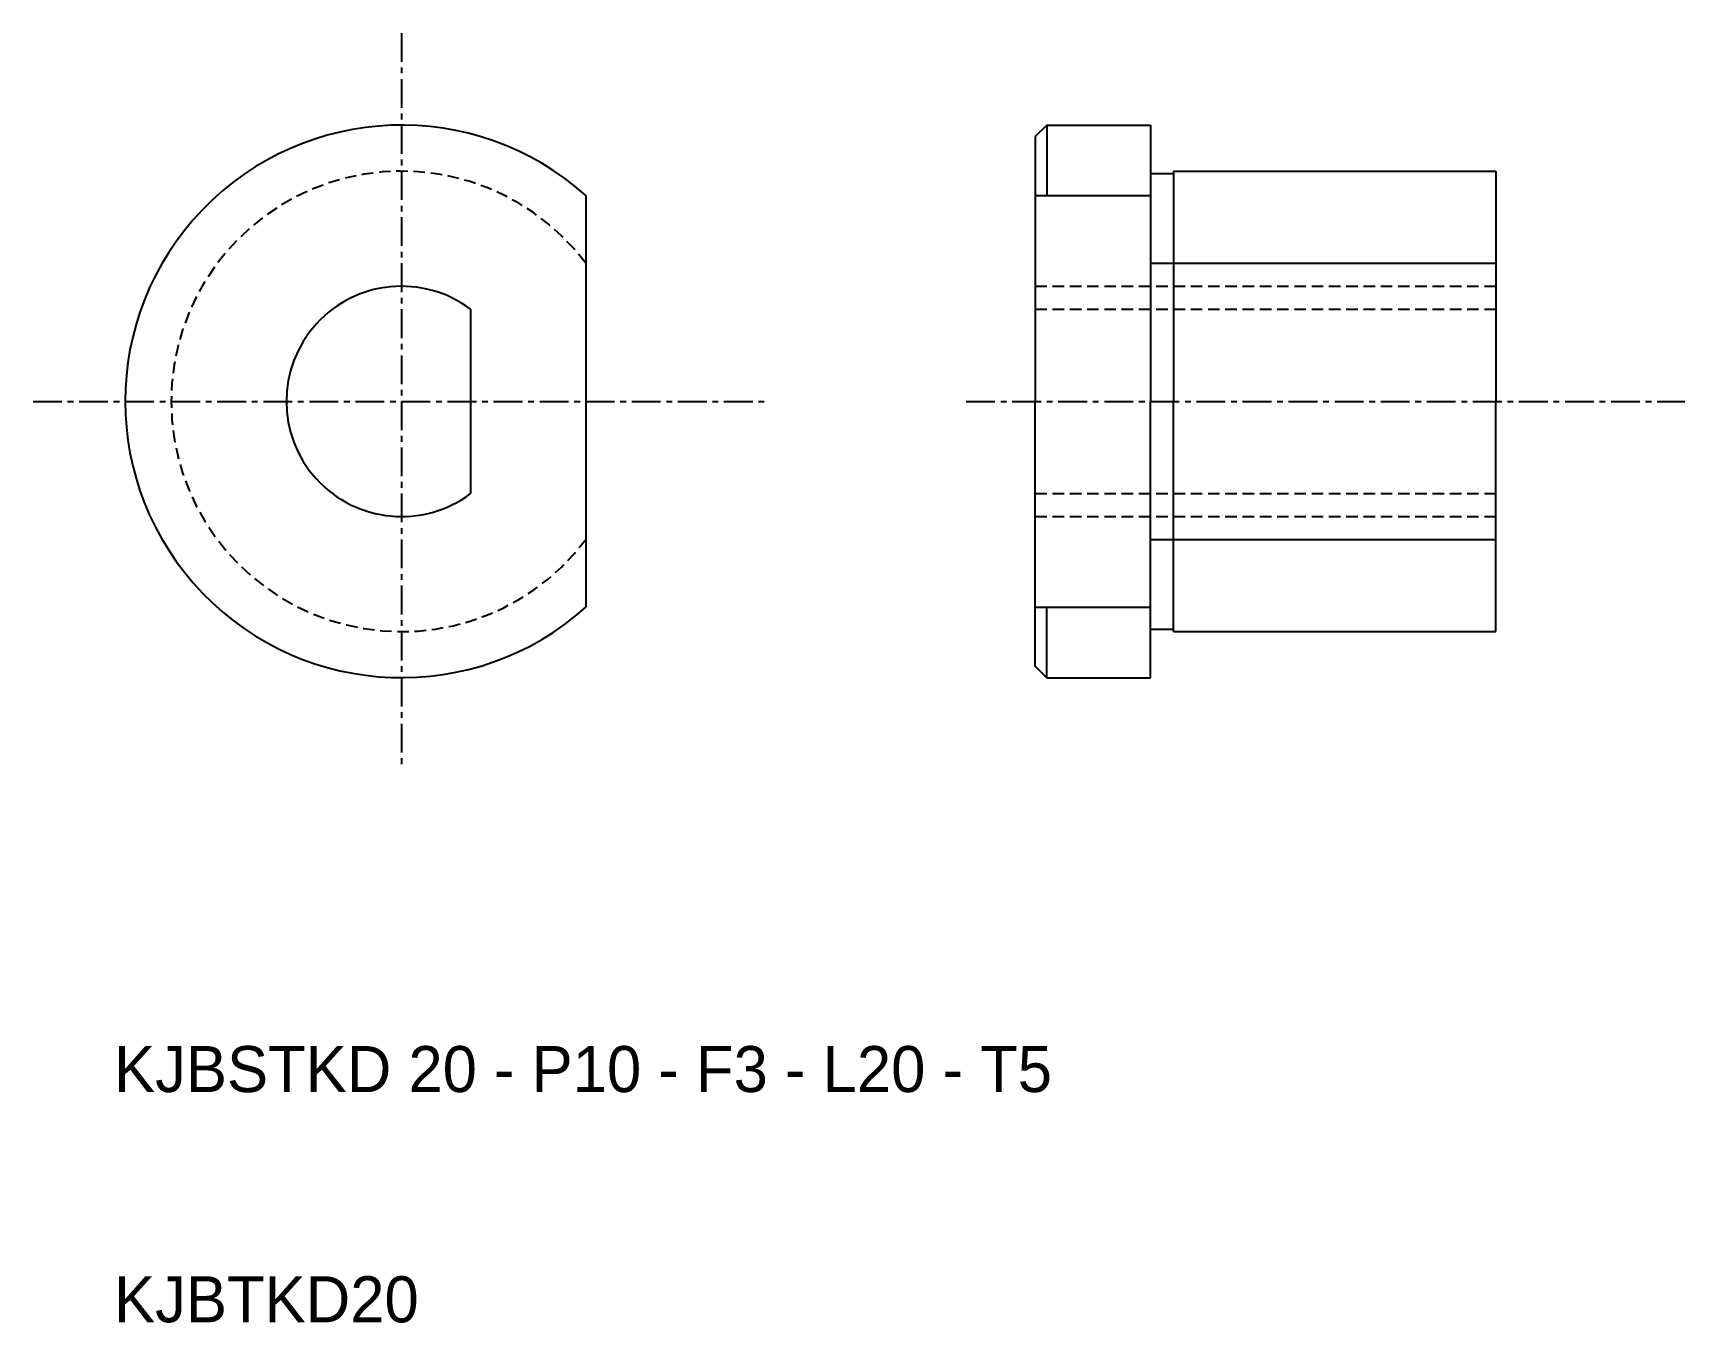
# Model space of a CAD drawing. Extents: x 6.5 to 78.2, y 10 to 66.
import ezdxf

# ---------------------------------------------------------------- set-up
doc = ezdxf.new("R2010")
doc.units = 0
doc.linetypes.add('CENTER', pattern=[2, 1.25, -0.25, 0.25, -0.25])
doc.linetypes.add('DASHED', pattern=[0.75, 0.5, -0.25])
doc.layers.get('0').update_dxf_attribs({"linetype": 'CONTINUOUS'})
doc.layers.add('CENTER', color=1, linetype='CENTER')

msp = doc.modelspace()

# ---------------------------------------------------------------- linework, layer by layer
for p, q in [((50.5, 62), (50, 61.5)), ((50.5, 62), (55, 62)), ((50, 61.5), (50, 50)), ((55, 59.9), (56, 59.9)), ((56, 60), (70, 60)), ((70, 60), (70, 50)), ((50, 38.5), (50, 50)), ((70, 40), (70, 50)), ((55, 40.1), (56, 40.1)), ((56, 40), (70, 40)), ((50.5, 38), (50, 38.5)), ((50.5, 38), (55, 38))]:
    msp.add_line(p, q)
at = {"color": 7, "linetype": 'CONTINUOUS'}
for p, q in [((50.5, 62), (50.5, 58.944)), ((55, 62), (55, 50)), ((56, 60), (56, 50)), ((30.482, 58.944), (30.482, 41.056)), ((50, 58.944), (55, 58.944)), ((55, 56), (70, 56)), ((25.482, 54), (25.482, 46)), ((55, 38), (55, 50)), ((56, 40), (56, 50)), ((55, 44), (70, 44)), ((50, 41.056), (55, 41.056)), ((50.5, 38), (50.5, 41.056))]:
    msp.add_line(p, q, dxfattribs=at)
at = {"color": 3, "linetype": 'DASHED'}
for p, q in [((50, 55), (70, 55)), ((50, 54), (70, 54)), ((50, 46), (70, 46)), ((50, 45), (70, 45))]:
    msp.add_line(p, q, dxfattribs=at)
at = {"color": 7, "linetype": 'CONTINUOUS'}
for radius, start, end in [(12, 48.18969, 311.81031), (5, 53.1301, 306.8699)]:
    msp.add_arc((22.482, 50), radius, start, end, dxfattribs=at)
at = {"color": 3, "linetype": 'DASHED'}
msp.add_arc((22.482, 50), 10, 36.8699, 323.1301, dxfattribs=at)
at = {"layer": 'CENTER'}
for p, q in [((22.482, 66), (22.482, 34)), ((6.482, 50), (38.482, 50)), ((47, 50), (78.208, 50))]:
    msp.add_line(p, q, dxfattribs=at)

# ---------------------------------------------------------------- texts
at = {"color": 7, "linetype": 'CONTINUOUS'}
for s, p in [('KJBSTKD 20 - P10 - F3 - L20 - T5', (10, 20)), ('KJBTKD20', (10, 10))]:
    msp.add_text(s, height=2, dxfattribs=at).set_placement(p)

doc.saveas('drawing.dxf')
